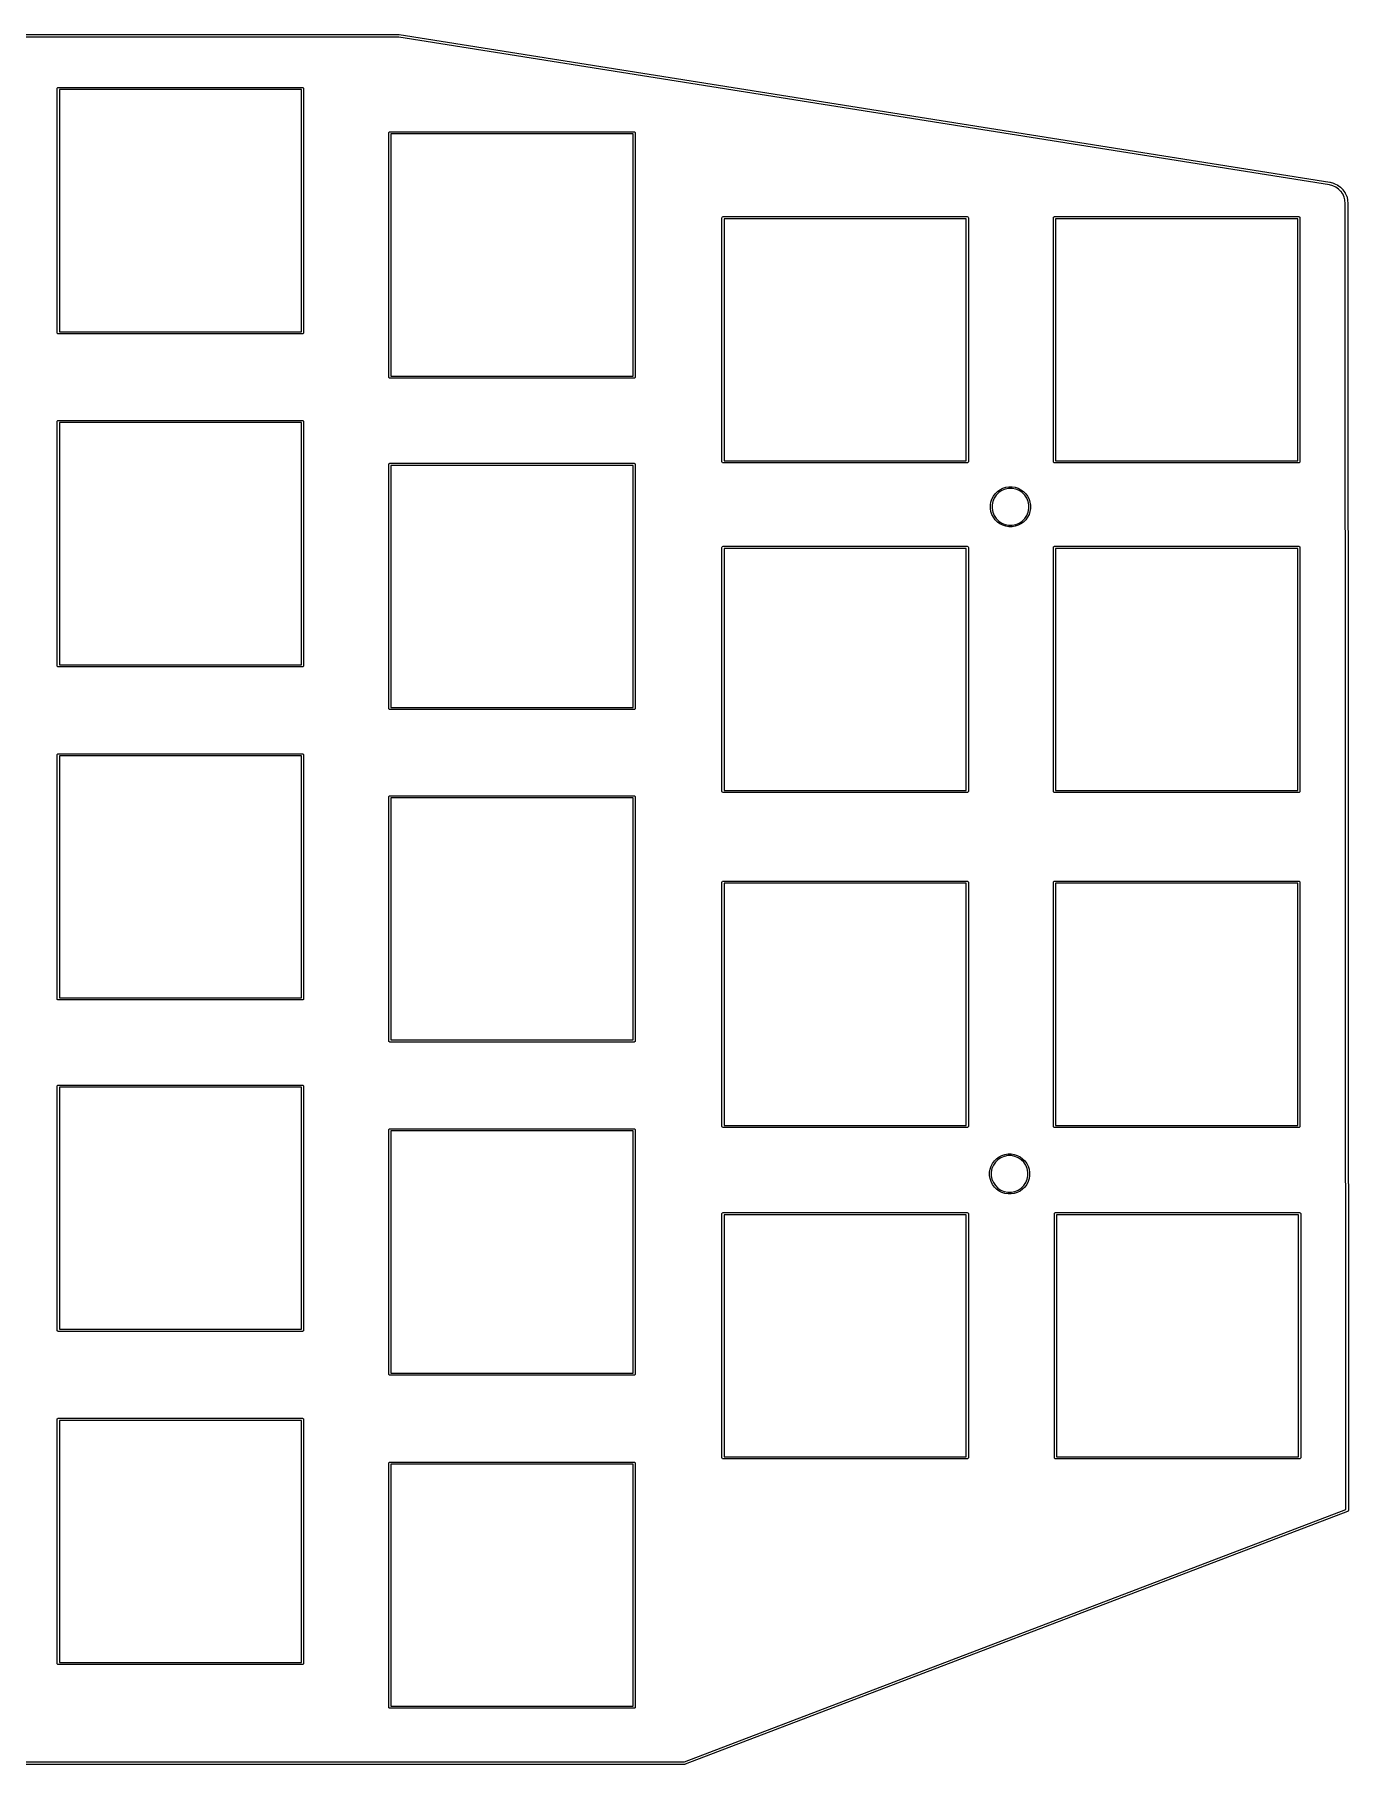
# Model space of a CAD drawing. Extents: x 82 to 226, y -147 to -35.
# Drawn here: x 150.3 to 225.6, y -134.1 to -34.9 of the extents above; entities that cross this region are included whole.
import ezdxf

# ---------------------------------------------------------------- set-up
doc = ezdxf.new("R2010")
doc.units = 0
doc.layers.add('BLACK', color=7, linetype='CONTINUOUS')

msp = doc.modelspace()

# ---------------------------------------------------------------- linework, layer by layer
at = {"layer": 'BLACK', "linetype": 'CONTINUOUS'}
for p, q in [((148.992936, -34.90291), (171.17, -34.90291)), ((171.164088, -35.05291), (148.994404, -35.05291)), ((224.508707, -43.517708), (171.164088, -35.05291)), ((171.17, -34.90291), (171.175873, -34.903488)), ((171.175873, -34.903488), (171.181754, -34.903837)), ((171.181754, -34.903837), (224.535677, -43.370112)), ((151.59, -38), (151.594567, -37.977039)), ((151.59, -52), (151.59, -38)), ((151.594567, -37.977039), (151.627039, -37.944567)), ((151.627039, -37.944567), (151.65, -37.94)), ((151.65, -37.94), (165.65, -37.94)), ((151.71, -38.06), (151.71, -51.94)), ((165.59, -38.06), (151.71, -38.06)), ((165.59, -51.94), (165.59, -38.06)), ((165.65, -37.94), (165.672961, -37.944567)), ((165.672961, -37.944567), (165.705433, -37.977039)), ((165.705433, -37.977039), (165.71, -38)), ((165.71, -38), (165.71, -52)), ((170.589985, -40.54), (170.594552, -40.517039)), ((170.589985, -54.54), (170.589985, -40.54)), ((170.594552, -40.517039), (170.627024, -40.484567)), ((170.627024, -40.484567), (170.649985, -40.48)), ((170.649985, -40.48), (184.649985, -40.48)), ((170.709985, -40.6), (170.709985, -54.48)), ((184.589985, -40.6), (170.709985, -40.6)), ((184.589985, -54.48), (184.589985, -40.6)), ((184.649985, -40.48), (184.672946, -40.484567)), ((184.672946, -40.484567), (184.705418, -40.517039)), ((184.705418, -40.517039), (184.709985, -40.54)), ((184.709985, -40.54), (184.709985, -54.54)), ((224.696117, -43.565688), (224.508707, -43.517708)), ((224.535677, -43.370112), (224.539059, -43.370995)), ((224.539059, -43.370995), (224.542524, -43.371528)), ((224.542524, -43.371528), (224.744194, -43.423158)), ((224.696368, -43.565834), (224.696117, -43.565688)), ((224.867025, -43.644059), (224.696368, -43.565834)), ((224.744194, -43.423158), (224.758011, -43.428183)), ((224.758011, -43.428183), (224.760854, -43.430315)), ((224.760854, -43.430315), (224.7642, -43.431515)), ((224.7642, -43.431515), (224.765617, -43.432568)), ((224.765617, -43.432568), (224.943631, -43.514166)), ((224.943631, -43.514166), (224.956332, -43.521573)), ((224.956332, -43.521573), (224.958224, -43.52361)), ((224.958224, -43.52361), (224.960663, -43.524953)), ((224.960663, -43.524953), (224.963527, -43.528531)), ((224.963527, -43.528531), (225.117813, -43.635416)), ((225.117813, -43.635416), (225.118466, -43.635971)), ((224.867643, -43.644584), (224.867025, -43.644059)), ((225.030611, -43.757483), (224.867643, -43.644584)), ((225.168141, -43.893346), (225.030611, -43.757483)), ((225.118466, -43.635971), (225.119203, -43.636403)), ((225.119203, -43.636403), (225.12325, -43.639345)), ((225.12325, -43.639345), (225.127466, -43.643093)), ((225.127466, -43.643093), (225.131859, -43.646654)), ((225.131859, -43.646654), (225.265579, -43.778752)), ((225.170009, -43.89486), (225.168141, -43.893346)), ((225.264604, -44.027654), (225.170009, -43.89486)), ((225.26903, -44.039874), (225.264604, -44.027654)), ((225.265579, -43.778752), (225.270315, -43.781339)), ((225.269063, -44.040004), (225.26903, -44.039874)), ((225.26909, -44.040041), (225.269063, -44.040004)), ((225.269125, -44.040136), (225.26909, -44.040041)), ((225.352076, -44.213781), (225.269125, -44.040136)), ((225.270315, -43.781339), (225.271728, -43.783093)), ((225.271728, -43.783093), (225.273643, -43.784291)), ((225.273643, -43.784291), (225.283306, -43.795373)), ((225.283306, -43.795373), (225.398866, -43.957598)), ((225.398245, -44.380962), (225.352076, -44.213781)), ((225.398001, -44.388558), (225.398196, -44.387121)), ((225.39818, -44.389238), (225.398001, -44.388558)), ((225.398168, -44.390754), (225.39818, -44.389238)), ((225.416664, -44.595296), (225.398168, -44.390754)), ((225.398196, -44.387121), (225.398245, -44.380962)), ((225.398866, -43.957598), (225.404827, -43.96799)), ((225.404827, -43.96799), (225.405517, -43.968916)), ((225.405517, -43.968916), (225.405641, -43.969408)), ((225.405641, -43.969408), (225.406182, -43.970351)), ((225.406182, -43.970351), (225.409291, -43.983862)), ((225.409291, -43.983862), (225.410202, -43.987467)), ((225.410202, -43.987467), (225.490875, -44.156343)), ((225.443644, -119.458352), (225.416664, -44.595296)), ((225.490875, -44.156343), (225.495881, -44.170167)), ((225.495881, -44.170167), (225.495936, -44.171214)), ((225.495936, -44.171214), (225.496632, -44.173734)), ((225.496632, -44.173734), (225.496759, -44.17404)), ((225.496759, -44.17404), (225.496759, -44.174192)), ((225.496759, -44.174192), (225.549344, -44.364606)), ((225.549344, -44.364606), (225.55185, -44.379094)), ((225.549994, -44.394071), (225.549465, -44.39834)), ((225.549465, -44.39834), (225.566358, -44.585147)), ((225.551912, -44.380013), (225.549994, -44.394071)), ((225.55185, -44.379094), (225.551792, -44.379558)), ((225.551792, -44.379558), (225.551912, -44.380013)), ((225.566358, -44.585147), (225.566331, -44.588517)), ((225.566331, -44.588517), (225.566663, -44.591875)), ((225.566663, -44.591875), (225.593663, -119.509973)), ((189.69, -45.4), (189.694567, -45.377039)), ((189.69, -59.4), (189.69, -45.4)), ((189.694567, -45.377039), (189.727039, -45.344567)), ((189.727039, -45.344567), (189.75, -45.34)), ((189.75, -45.34), (203.75, -45.34)), ((189.81, -45.46), (189.81, -59.34)), ((203.69, -45.46), (189.81, -45.46)), ((203.69, -59.34), (203.69, -45.46)), ((203.75, -45.34), (203.772961, -45.344567)), ((203.772961, -45.344567), (203.805433, -45.377039)), ((203.805433, -45.377039), (203.81, -45.4)), ((203.81, -45.4), (203.81, -59.4)), ((208.689985, -45.4), (208.694552, -45.377039)), ((208.689985, -59.4), (208.689985, -45.4)), ((208.694552, -45.377039), (208.727024, -45.344567)), ((208.727024, -45.344567), (208.749985, -45.34)), ((208.749985, -45.34), (222.749985, -45.34)), ((208.809985, -45.46), (208.809985, -59.34)), ((222.689985, -45.46), (208.809985, -45.46)), ((222.689985, -59.34), (222.689985, -45.46)), ((222.749985, -45.34), (222.772946, -45.344567)), ((222.772946, -45.344567), (222.805418, -45.377039)), ((222.805418, -45.377039), (222.809985, -45.4)), ((222.809985, -45.4), (222.809985, -59.4)), ((151.594567, -52.022961), (151.59, -52)), ((151.627039, -52.055433), (151.594567, -52.022961)), ((151.65, -52.06), (151.627039, -52.055433)), ((165.65, -52.06), (151.65, -52.06)), ((151.71, -51.94), (165.59, -51.94)), ((165.672961, -52.055433), (165.65, -52.06)), ((165.705433, -52.022961), (165.672961, -52.055433)), ((165.71, -52), (165.705433, -52.022961)), ((170.594552, -54.562961), (170.589985, -54.54)), ((170.709985, -54.48), (184.589985, -54.48)), ((184.709985, -54.54), (184.705418, -54.562961)), ((170.627024, -54.595433), (170.594552, -54.562961)), ((170.649985, -54.6), (170.627024, -54.595433)), ((184.649985, -54.6), (170.649985, -54.6)), ((184.672946, -54.595433), (184.649985, -54.6)), ((184.705418, -54.562961), (184.672946, -54.595433)), ((151.589985, -57.09), (151.594552, -57.067039)), ((151.589985, -71.09), (151.589985, -57.09)), ((151.594552, -57.067039), (151.627024, -57.034567)), ((151.627024, -57.034567), (151.649985, -57.03)), ((151.649985, -57.03), (165.649985, -57.03)), ((151.709985, -57.15), (151.709985, -71.03)), ((165.589985, -57.15), (151.709985, -57.15)), ((165.589985, -71.03), (165.589985, -57.15)), ((165.649985, -57.03), (165.672946, -57.034567)), ((165.672946, -57.034567), (165.705418, -57.067039)), ((165.705418, -57.067039), (165.709985, -57.09)), ((165.709985, -57.09), (165.709985, -71.09)), ((170.594552, -59.517039), (170.627024, -59.484567)), ((170.627024, -59.484567), (170.649985, -59.48)), ((170.649985, -59.48), (184.649985, -59.48)), ((184.649985, -59.48), (184.672946, -59.484567)), ((184.672946, -59.484567), (184.705418, -59.517039)), ((189.694567, -59.422961), (189.69, -59.4)), ((189.727039, -59.455433), (189.694567, -59.422961)), ((189.75, -59.46), (189.727039, -59.455433)), ((203.75, -59.46), (189.75, -59.46)), ((189.81, -59.34), (203.69, -59.34)), ((203.772961, -59.455433), (203.75, -59.46)), ((203.805433, -59.422961), (203.772961, -59.455433)), ((203.81, -59.4), (203.805433, -59.422961)), ((208.694552, -59.422961), (208.689985, -59.4)), ((208.727024, -59.455433), (208.694552, -59.422961)), ((208.749985, -59.46), (208.727024, -59.455433)), ((222.749985, -59.46), (208.749985, -59.46)), ((208.809985, -59.34), (222.689985, -59.34)), ((222.772946, -59.455433), (222.749985, -59.46)), ((222.805418, -59.422961), (222.772946, -59.455433)), ((222.809985, -59.4), (222.805418, -59.422961)), ((170.589985, -59.54), (170.594552, -59.517039)), ((170.589985, -73.54), (170.589985, -59.54)), ((170.709985, -59.6), (170.709985, -73.48)), ((184.589985, -59.6), (170.709985, -59.6)), ((184.589985, -73.48), (184.589985, -59.6)), ((184.705418, -59.517039), (184.709985, -59.54)), ((184.709985, -59.54), (184.709985, -73.54)), ((205.162539, -61.534914), (205.244464, -61.374127)), ((205.294502, -61.477638), (205.21535, -61.668726)), ((205.244464, -61.374127), (205.350533, -61.228135)), ((205.409411, -61.305664), (205.294502, -61.477638)), ((205.350533, -61.228135), (205.478135, -61.100533)), ((205.555664, -61.159411), (205.409411, -61.305664)), ((205.478135, -61.100533), (205.624127, -60.994464)), ((205.727638, -61.044502), (205.555664, -61.159411)), ((205.624127, -60.994464), (205.784914, -60.912539)), ((205.918726, -60.96535), (205.727638, -61.044502)), ((205.784914, -60.912539), (205.956538, -60.856775)), ((206.121584, -60.925), (205.918726, -60.96535)), ((205.956538, -60.856775), (206.134772, -60.828545)), ((206.328416, -60.925), (206.121584, -60.925)), ((206.134772, -60.828545), (206.315228, -60.828545)), ((206.315228, -60.828545), (206.493462, -60.856775)), ((206.531274, -60.96535), (206.328416, -60.925)), ((206.493462, -60.856775), (206.665086, -60.912539)), ((206.722362, -61.044502), (206.531274, -60.96535)), ((206.665086, -60.912539), (206.825873, -60.994464)), ((206.894336, -61.159411), (206.722362, -61.044502)), ((206.825873, -60.994464), (206.971865, -61.100533)), ((207.040589, -61.305664), (206.894336, -61.159411)), ((206.971865, -61.100533), (207.099467, -61.228135)), ((207.155498, -61.477638), (207.040589, -61.305664)), ((207.099467, -61.228135), (207.205536, -61.374127)), ((207.23465, -61.668726), (207.155498, -61.477638)), ((207.205536, -61.374127), (207.287461, -61.534914)), ((205.078545, -61.884772), (205.080634, -61.871584)), ((205.078545, -62.065228), (205.078545, -61.884772)), ((205.106775, -62.243462), (205.078545, -62.065228)), ((205.080634, -61.871584), (205.106775, -61.706538)), ((205.106775, -61.706538), (205.162539, -61.534914)), ((205.162539, -62.415086), (205.106775, -62.243462)), ((205.244464, -62.575873), (205.162539, -62.415086)), ((205.21535, -61.668726), (205.175, -61.871584)), ((205.175, -61.871584), (205.175, -62.078416)), ((205.175, -62.078416), (205.21535, -62.281274)), ((205.21535, -62.281274), (205.294502, -62.472362)), ((205.294502, -62.472362), (205.409411, -62.644336)), ((207.040589, -62.644336), (207.155498, -62.472362)), ((207.155498, -62.472362), (207.23465, -62.281274)), ((207.287461, -62.415086), (207.205536, -62.575873)), ((207.275, -61.871584), (207.23465, -61.668726)), ((207.23465, -62.281274), (207.275, -62.078416)), ((207.275, -62.078416), (207.275, -61.871584)), ((207.287461, -61.534914), (207.343225, -61.706538)), ((207.343225, -62.243462), (207.287461, -62.415086)), ((207.343225, -61.706538), (207.371455, -61.884772)), ((207.371455, -62.065228), (207.343225, -62.243462)), ((207.371455, -61.884772), (207.371455, -62.065228)), ((205.350533, -62.721865), (205.244464, -62.575873)), ((205.478135, -62.849467), (205.350533, -62.721865)), ((205.409411, -62.644336), (205.555664, -62.790589)), ((205.624127, -62.955536), (205.478135, -62.849467)), ((205.555664, -62.790589), (205.727638, -62.905498)), ((205.784914, -63.037461), (205.624127, -62.955536)), ((205.727638, -62.905498), (205.918726, -62.98465)), ((205.956538, -63.093225), (205.784914, -63.037461)), ((205.918726, -62.98465), (206.121584, -63.025)), ((206.134772, -63.121455), (205.956538, -63.093225)), ((206.121584, -63.025), (206.328416, -63.025)), ((206.315228, -63.121455), (206.134772, -63.121455)), ((206.493462, -63.093225), (206.315228, -63.121455)), ((206.328416, -63.025), (206.531274, -62.98465)), ((206.665086, -63.037461), (206.493462, -63.093225)), ((206.531274, -62.98465), (206.722362, -62.905498)), ((206.825873, -62.955536), (206.665086, -63.037461)), ((206.722362, -62.905498), (206.894336, -62.790589)), ((206.971865, -62.849467), (206.825873, -62.955536)), ((206.894336, -62.790589), (207.040589, -62.644336)), ((207.099467, -62.721865), (206.971865, -62.849467)), ((207.205536, -62.575873), (207.099467, -62.721865)), ((189.69, -64.3), (189.694567, -64.277039)), ((189.69, -78.3), (189.69, -64.3)), ((189.694567, -64.277039), (189.727039, -64.244567)), ((189.727039, -64.244567), (189.75, -64.24)), ((189.75, -64.24), (203.75, -64.24)), ((189.81, -64.36), (189.81, -78.24)), ((203.69, -64.36), (189.81, -64.36)), ((203.69, -78.24), (203.69, -64.36)), ((203.75, -64.24), (203.772961, -64.244567)), ((203.772961, -64.244567), (203.805433, -64.277039)), ((203.805433, -64.277039), (203.81, -64.3)), ((203.81, -64.3), (203.81, -78.3)), ((208.689985, -64.3), (208.694552, -64.277039)), ((208.689985, -78.3), (208.689985, -64.3)), ((208.694552, -64.277039), (208.727024, -64.244567)), ((208.727024, -64.244567), (208.749985, -64.24)), ((208.749985, -64.24), (222.749985, -64.24)), ((208.809985, -64.36), (208.809985, -78.24)), ((222.689985, -64.36), (208.809985, -64.36)), ((222.689985, -78.24), (222.689985, -64.36)), ((222.749985, -64.24), (222.772946, -64.244567)), ((222.772946, -64.244567), (222.805418, -64.277039)), ((222.805418, -64.277039), (222.809985, -64.3)), ((222.809985, -64.3), (222.809985, -78.3)), ((151.594552, -71.112961), (151.589985, -71.09)), ((151.627024, -71.145433), (151.594552, -71.112961)), ((151.649985, -71.15), (151.627024, -71.145433)), ((165.649985, -71.15), (151.649985, -71.15)), ((151.709985, -71.03), (165.589985, -71.03)), ((165.672946, -71.145433), (165.649985, -71.15)), ((165.705418, -71.112961), (165.672946, -71.145433)), ((165.709985, -71.09), (165.705418, -71.112961)), ((170.594552, -73.562961), (170.589985, -73.54)), ((170.627024, -73.595433), (170.594552, -73.562961)), ((170.649985, -73.6), (170.627024, -73.595433)), ((184.649985, -73.6), (170.649985, -73.6)), ((170.709985, -73.48), (184.589985, -73.48)), ((184.672946, -73.595433), (184.649985, -73.6)), ((184.705418, -73.562961), (184.672946, -73.595433)), ((184.709985, -73.54), (184.705418, -73.562961)), ((151.59, -76.19), (151.594567, -76.167039)), ((151.59, -90.19), (151.59, -76.19)), ((151.594567, -76.167039), (151.627039, -76.134567)), ((151.627039, -76.134567), (151.65, -76.13)), ((151.65, -76.13), (165.65, -76.13)), ((151.71, -76.25), (151.71, -90.13)), ((165.59, -76.25), (151.71, -76.25)), ((165.59, -90.13), (165.59, -76.25)), ((165.65, -76.13), (165.672961, -76.134567)), ((165.672961, -76.134567), (165.705433, -76.167039)), ((165.705433, -76.167039), (165.71, -76.19)), ((165.71, -76.19), (165.71, -90.19)), ((189.694567, -78.322961), (189.69, -78.3)), ((189.727039, -78.355433), (189.694567, -78.322961)), ((189.81, -78.24), (203.69, -78.24)), ((203.805433, -78.322961), (203.772961, -78.355433)), ((203.81, -78.3), (203.805433, -78.322961)), ((208.694552, -78.322961), (208.689985, -78.3)), ((208.727024, -78.355433), (208.694552, -78.322961)), ((208.809985, -78.24), (222.689985, -78.24)), ((222.805418, -78.322961), (222.772946, -78.355433)), ((222.809985, -78.3), (222.805418, -78.322961)), ((170.589985, -78.6), (170.594552, -78.577039)), ((170.589985, -92.6), (170.589985, -78.6)), ((170.594552, -78.577039), (170.627024, -78.544567)), ((170.627024, -78.544567), (170.649985, -78.54)), ((170.649985, -78.54), (184.649985, -78.54)), ((170.709985, -78.66), (170.709985, -92.54)), ((184.589985, -78.66), (170.709985, -78.66)), ((184.589985, -92.54), (184.589985, -78.66)), ((184.649985, -78.54), (184.672946, -78.544567)), ((184.672946, -78.544567), (184.705418, -78.577039)), ((184.705418, -78.577039), (184.709985, -78.6)), ((184.709985, -78.6), (184.709985, -92.6)), ((189.75, -78.36), (189.727039, -78.355433)), ((203.75, -78.36), (189.75, -78.36)), ((203.772961, -78.355433), (203.75, -78.36)), ((208.749985, -78.36), (208.727024, -78.355433)), ((222.749985, -78.36), (208.749985, -78.36)), ((222.772946, -78.355433), (222.749985, -78.36)), ((189.69, -83.5), (189.694567, -83.477039)), ((189.69, -97.5), (189.69, -83.5)), ((189.694567, -83.477039), (189.727039, -83.444567)), ((189.727039, -83.444567), (189.75, -83.44)), ((189.75, -83.44), (203.75, -83.44)), ((189.81, -83.56), (189.81, -97.44)), ((203.69, -83.56), (189.81, -83.56)), ((203.69, -97.44), (203.69, -83.56)), ((203.75, -83.44), (203.772961, -83.444567)), ((203.772961, -83.444567), (203.805433, -83.477039)), ((203.805433, -83.477039), (203.81, -83.5)), ((203.81, -83.5), (203.81, -97.5)), ((208.689985, -83.5), (208.694552, -83.477039)), ((208.689985, -97.5), (208.689985, -83.5)), ((208.694552, -83.477039), (208.727024, -83.444567)), ((208.727024, -83.444567), (208.749985, -83.44)), ((208.749985, -83.44), (222.749985, -83.44)), ((208.809985, -83.56), (208.809985, -97.44)), ((222.689985, -83.56), (208.809985, -83.56)), ((222.689985, -97.44), (222.689985, -83.56)), ((222.749985, -83.44), (222.772946, -83.444567)), ((222.772946, -83.444567), (222.805418, -83.477039)), ((222.805418, -83.477039), (222.809985, -83.5)), ((222.809985, -83.5), (222.809985, -97.5)), ((151.594567, -90.212961), (151.59, -90.19)), ((151.627039, -90.245433), (151.594567, -90.212961)), ((151.65, -90.25), (151.627039, -90.245433)), ((151.71, -90.13), (165.59, -90.13)), ((165.672961, -90.245433), (165.65, -90.25)), ((165.705433, -90.212961), (165.672961, -90.245433)), ((165.71, -90.19), (165.705433, -90.212961)), ((165.65, -90.25), (151.65, -90.25)), ((170.594552, -92.622961), (170.589985, -92.6)), ((170.627024, -92.655433), (170.594552, -92.622961)), ((170.649985, -92.66), (170.627024, -92.655433)), ((184.649985, -92.66), (170.649985, -92.66)), ((170.709985, -92.54), (184.589985, -92.54)), ((184.672946, -92.655433), (184.649985, -92.66)), ((184.705418, -92.622961), (184.672946, -92.655433)), ((184.709985, -92.6), (184.705418, -92.622961)), ((151.59, -95.19), (151.594567, -95.167039)), ((151.59, -109.19), (151.59, -95.19)), ((151.594567, -95.167039), (151.627039, -95.134567)), ((151.627039, -95.134567), (151.65, -95.13)), ((151.65, -95.13), (165.65, -95.13)), ((165.65, -95.13), (165.672961, -95.134567)), ((165.672961, -95.134567), (165.705433, -95.167039)), ((165.705433, -95.167039), (165.71, -95.19)), ((165.71, -95.19), (165.71, -109.19)), ((151.71, -95.25), (151.71, -109.13)), ((165.59, -95.25), (151.71, -95.25)), ((165.59, -109.13), (165.59, -95.25)), ((170.589985, -97.7), (170.594552, -97.677039)), ((170.589985, -111.7), (170.589985, -97.7)), ((170.594552, -97.677039), (170.627024, -97.644567)), ((170.627024, -97.644567), (170.649985, -97.64)), ((170.649985, -97.64), (184.649985, -97.64)), ((170.709985, -97.76), (170.709985, -111.64)), ((184.589985, -97.76), (170.709985, -97.76)), ((184.589985, -111.64), (184.589985, -97.76)), ((184.649985, -97.64), (184.672946, -97.644567)), ((184.672946, -97.644567), (184.705418, -97.677039)), ((184.705418, -97.677039), (184.709985, -97.7)), ((184.709985, -97.7), (184.709985, -111.7)), ((189.694567, -97.522961), (189.69, -97.5)), ((189.727039, -97.555433), (189.694567, -97.522961)), ((189.75, -97.56), (189.727039, -97.555433)), ((203.75, -97.56), (189.75, -97.56)), ((189.81, -97.44), (203.69, -97.44)), ((203.772961, -97.555433), (203.75, -97.56)), ((203.805433, -97.522961), (203.772961, -97.555433)), ((203.81, -97.5), (203.805433, -97.522961)), ((208.694552, -97.522961), (208.689985, -97.5)), ((208.727024, -97.555433), (208.694552, -97.522961)), ((208.749985, -97.56), (208.727024, -97.555433)), ((222.749985, -97.56), (208.749985, -97.56)), ((208.809985, -97.44), (222.689985, -97.44)), ((222.772946, -97.555433), (222.749985, -97.56)), ((222.805418, -97.522961), (222.772946, -97.555433)), ((222.809985, -97.5), (222.805418, -97.522961)), ((205.574127, -99.244464), (205.734914, -99.162539)), ((205.734914, -99.162539), (205.906538, -99.106775)), ((205.906538, -99.106775), (206.084772, -99.078545)), ((206.084772, -99.078545), (206.265228, -99.078545)), ((206.265228, -99.078545), (206.443462, -99.106775)), ((206.443462, -99.106775), (206.615086, -99.162539)), ((206.615086, -99.162539), (206.775873, -99.244464)), ((205.028545, -100.134772), (205.030634, -100.121584)), ((205.028545, -100.315228), (205.028545, -100.134772)), ((205.030634, -100.121584), (205.056775, -99.956538)), ((205.056775, -99.956538), (205.112539, -99.784914)), ((205.112539, -99.784914), (205.194464, -99.624127)), ((205.16535, -99.918726), (205.125, -100.121584)), ((205.125, -100.121584), (205.125, -100.328416)), ((205.244502, -99.727638), (205.16535, -99.918726)), ((205.194464, -99.624127), (205.300533, -99.478135)), ((205.359411, -99.555664), (205.244502, -99.727638)), ((205.300533, -99.478135), (205.428135, -99.350533)), ((205.505664, -99.409411), (205.359411, -99.555664)), ((205.428135, -99.350533), (205.574127, -99.244464)), ((205.677638, -99.294502), (205.505664, -99.409411)), ((205.868726, -99.21535), (205.677638, -99.294502)), ((206.071584, -99.175), (205.868726, -99.21535)), ((206.278416, -99.175), (206.071584, -99.175)), ((206.481274, -99.21535), (206.278416, -99.175)), ((206.672362, -99.294502), (206.481274, -99.21535)), ((206.844336, -99.409411), (206.672362, -99.294502)), ((206.775873, -99.244464), (206.921865, -99.350533)), ((206.990589, -99.555664), (206.844336, -99.409411)), ((206.921865, -99.350533), (207.049467, -99.478135)), ((207.105498, -99.727638), (206.990589, -99.555664)), ((207.049467, -99.478135), (207.155536, -99.624127)), ((207.18465, -99.918726), (207.105498, -99.727638)), ((207.155536, -99.624127), (207.237461, -99.784914)), ((207.225, -100.121584), (207.18465, -99.918726)), ((207.225, -100.328416), (207.225, -100.121584)), ((207.237461, -99.784914), (207.293225, -99.956538)), ((207.293225, -99.956538), (207.321455, -100.134772)), ((207.321455, -100.134772), (207.321455, -100.315228)), ((205.056775, -100.493462), (205.028545, -100.315228)), ((205.112539, -100.665086), (205.056775, -100.493462)), ((205.194464, -100.825873), (205.112539, -100.665086)), ((205.125, -100.328416), (205.16535, -100.531274)), ((205.16535, -100.531274), (205.244502, -100.722362)), ((205.300533, -100.971865), (205.194464, -100.825873)), ((205.244502, -100.722362), (205.359411, -100.894336)), ((205.428135, -101.099467), (205.300533, -100.971865)), ((205.359411, -100.894336), (205.505664, -101.040589)), ((205.574127, -101.205536), (205.428135, -101.099467)), ((205.505664, -101.040589), (205.677638, -101.155498)), ((205.677638, -101.155498), (205.868726, -101.23465)), ((206.481274, -101.23465), (206.672362, -101.155498)), ((206.672362, -101.155498), (206.844336, -101.040589)), ((206.921865, -101.099467), (206.775873, -101.205536)), ((206.844336, -101.040589), (206.990589, -100.894336)), ((207.049467, -100.971865), (206.921865, -101.099467)), ((206.990589, -100.894336), (207.105498, -100.722362)), ((207.155536, -100.825873), (207.049467, -100.971865)), ((207.105498, -100.722362), (207.18465, -100.531274)), ((207.237461, -100.665086), (207.155536, -100.825873)), ((207.18465, -100.531274), (207.225, -100.328416)), ((207.293225, -100.493462), (207.237461, -100.665086)), ((207.321455, -100.315228), (207.293225, -100.493462)), ((205.734914, -101.287461), (205.574127, -101.205536)), ((205.906538, -101.343225), (205.734914, -101.287461)), ((205.868726, -101.23465), (206.071584, -101.275)), ((206.084772, -101.371455), (205.906538, -101.343225)), ((206.071584, -101.275), (206.278416, -101.275)), ((206.265228, -101.371455), (206.084772, -101.371455)), ((206.443462, -101.343225), (206.265228, -101.371455)), ((206.278416, -101.275), (206.481274, -101.23465)), ((206.615086, -101.287461), (206.443462, -101.343225)), ((206.775873, -101.205536), (206.615086, -101.287461)), ((189.689985, -102.5), (189.694552, -102.477039)), ((189.689985, -116.5), (189.689985, -102.5)), ((189.694552, -102.477039), (189.727024, -102.444567)), ((189.727024, -102.444567), (189.749985, -102.44)), ((189.749985, -102.44), (203.749985, -102.44)), ((189.809985, -102.56), (189.809985, -116.44)), ((203.689985, -102.56), (189.809985, -102.56)), ((203.689985, -116.44), (203.689985, -102.56)), ((203.749985, -102.44), (203.772946, -102.444567)), ((203.772946, -102.444567), (203.805418, -102.477039)), ((203.805418, -102.477039), (203.809985, -102.5)), ((203.809985, -102.5), (203.809985, -116.5)), ((208.739985, -102.5), (208.744552, -102.477039)), ((208.739985, -116.5), (208.739985, -102.5)), ((208.744552, -102.477039), (208.777024, -102.444567)), ((208.777024, -102.444567), (208.799985, -102.44)), ((208.799985, -102.44), (222.799985, -102.44)), ((208.859985, -102.56), (208.859985, -116.44)), ((222.739985, -102.56), (208.859985, -102.56)), ((222.739985, -116.44), (222.739985, -102.56)), ((222.799985, -102.44), (222.822946, -102.444567)), ((222.822946, -102.444567), (222.855418, -102.477039)), ((222.855418, -102.477039), (222.859985, -102.5)), ((222.859985, -102.5), (222.859985, -116.5)), ((151.594567, -109.212961), (151.59, -109.19)), ((151.627039, -109.245433), (151.594567, -109.212961)), ((151.65, -109.25), (151.627039, -109.245433)), ((165.65, -109.25), (151.65, -109.25)), ((151.71, -109.13), (165.59, -109.13)), ((165.672961, -109.245433), (165.65, -109.25)), ((165.705433, -109.212961), (165.672961, -109.245433)), ((165.71, -109.19), (165.705433, -109.212961)), ((170.594552, -111.722961), (170.589985, -111.7)), ((170.627024, -111.755433), (170.594552, -111.722961)), ((170.649985, -111.76), (170.627024, -111.755433)), ((184.649985, -111.76), (170.649985, -111.76)), ((170.709985, -111.64), (184.589985, -111.64)), ((184.672946, -111.755433), (184.649985, -111.76)), ((184.705418, -111.722961), (184.672946, -111.755433)), ((184.709985, -111.7), (184.705418, -111.722961)), ((151.589985, -114.29), (151.594552, -114.267039)), ((151.589985, -128.29), (151.589985, -114.29)), ((151.594552, -114.267039), (151.627024, -114.234567)), ((151.627024, -114.234567), (151.649985, -114.23)), ((151.649985, -114.23), (165.649985, -114.23)), ((151.709985, -114.35), (151.709985, -128.23)), ((165.589985, -114.35), (151.709985, -114.35)), ((165.589985, -128.23), (165.589985, -114.35)), ((165.649985, -114.23), (165.672946, -114.234567)), ((165.672946, -114.234567), (165.705418, -114.267039)), ((165.705418, -114.267039), (165.709985, -114.29)), ((165.709985, -114.29), (165.709985, -128.29)), ((170.589985, -116.8), (170.594552, -116.777039)), ((170.589985, -130.8), (170.589985, -116.8)), ((170.594552, -116.777039), (170.627024, -116.744567)), ((170.627024, -116.744567), (170.649985, -116.74)), ((170.649985, -116.74), (184.649985, -116.74)), ((170.709985, -116.86), (170.709985, -130.74)), ((184.589985, -116.86), (170.709985, -116.86)), ((184.589985, -130.74), (184.589985, -116.86)), ((184.649985, -116.74), (184.672946, -116.744567)), ((184.672946, -116.744567), (184.705418, -116.777039)), ((184.705418, -116.777039), (184.709985, -116.8)), ((184.709985, -116.8), (184.709985, -130.8)), ((189.694552, -116.522961), (189.689985, -116.5)), ((189.727024, -116.555433), (189.694552, -116.522961)), ((189.749985, -116.56), (189.727024, -116.555433)), ((203.749985, -116.56), (189.749985, -116.56)), ((189.809985, -116.44), (203.689985, -116.44)), ((203.772946, -116.555433), (203.749985, -116.56)), ((203.805418, -116.522961), (203.772946, -116.555433)), ((203.809985, -116.5), (203.805418, -116.522961)), ((208.744552, -116.522961), (208.739985, -116.5)), ((208.777024, -116.555433), (208.744552, -116.522961)), ((208.799985, -116.56), (208.777024, -116.555433)), ((222.799985, -116.56), (208.799985, -116.56)), ((208.859985, -116.44), (222.739985, -116.44)), ((222.822946, -116.555433), (222.799985, -116.56)), ((222.855418, -116.522961), (222.822946, -116.555433)), ((222.859985, -116.5), (222.855418, -116.522961)), ((187.534658, -133.925), (225.443644, -119.458352)), ((225.545404, -119.580071), (187.575222, -134.070071)), ((225.55856, -119.573508), (225.545404, -119.580071)), ((225.55935, -119.57276), (225.55856, -119.573508)), ((225.560353, -119.572345), (225.55935, -119.57276)), ((225.569951, -119.562739), (225.560353, -119.572345)), ((225.579827, -119.553405), (225.569951, -119.562739)), ((225.58027, -119.552413), (225.579827, -119.553405)), ((225.581038, -119.551646), (225.58027, -119.552413)), ((225.58623, -119.539098), (225.581038, -119.551646)), ((225.591781, -119.526696), (225.58623, -119.539098)), ((225.591811, -119.525609), (225.591781, -119.526696)), ((225.592227, -119.524606), (225.591811, -119.525609)), ((225.593663, -119.509973), (225.592227, -119.524606)), ((151.594552, -128.312961), (151.589985, -128.29)), ((151.627024, -128.345433), (151.594552, -128.312961)), ((151.649985, -128.35), (151.627024, -128.345433)), ((165.649985, -128.35), (151.649985, -128.35)), ((151.709985, -128.23), (165.589985, -128.23)), ((165.672946, -128.345433), (165.649985, -128.35)), ((165.705418, -128.312961), (165.672946, -128.345433)), ((165.709985, -128.29), (165.705418, -128.312961)), ((170.594552, -130.822961), (170.589985, -130.8)), ((170.627024, -130.855433), (170.594552, -130.822961)), ((170.649985, -130.86), (170.627024, -130.855433)), ((184.649985, -130.86), (170.649985, -130.86)), ((170.709985, -130.74), (184.589985, -130.74)), ((184.672946, -130.855433), (184.649985, -130.86)), ((184.705418, -130.822961), (184.672946, -130.855433)), ((184.709985, -130.8), (184.705418, -130.822961)), ((138.21, -133.925), (187.534658, -133.925)), ((187.548482, -134.075), (138.210591, -134.075)), ((187.559628, -134.073902), (187.548482, -134.075)), ((187.561038, -134.073942), (187.559628, -134.073902)), ((187.562061, -134.073662), (187.561038, -134.073942)), ((187.563114, -134.073559), (187.562061, -134.073662)), ((187.564413, -134.07302), (187.563114, -134.073559)), ((187.575222, -134.070071), (187.564413, -134.07302))]:
    msp.add_line(p, q, dxfattribs=at)

doc.saveas('drawing.dxf')
